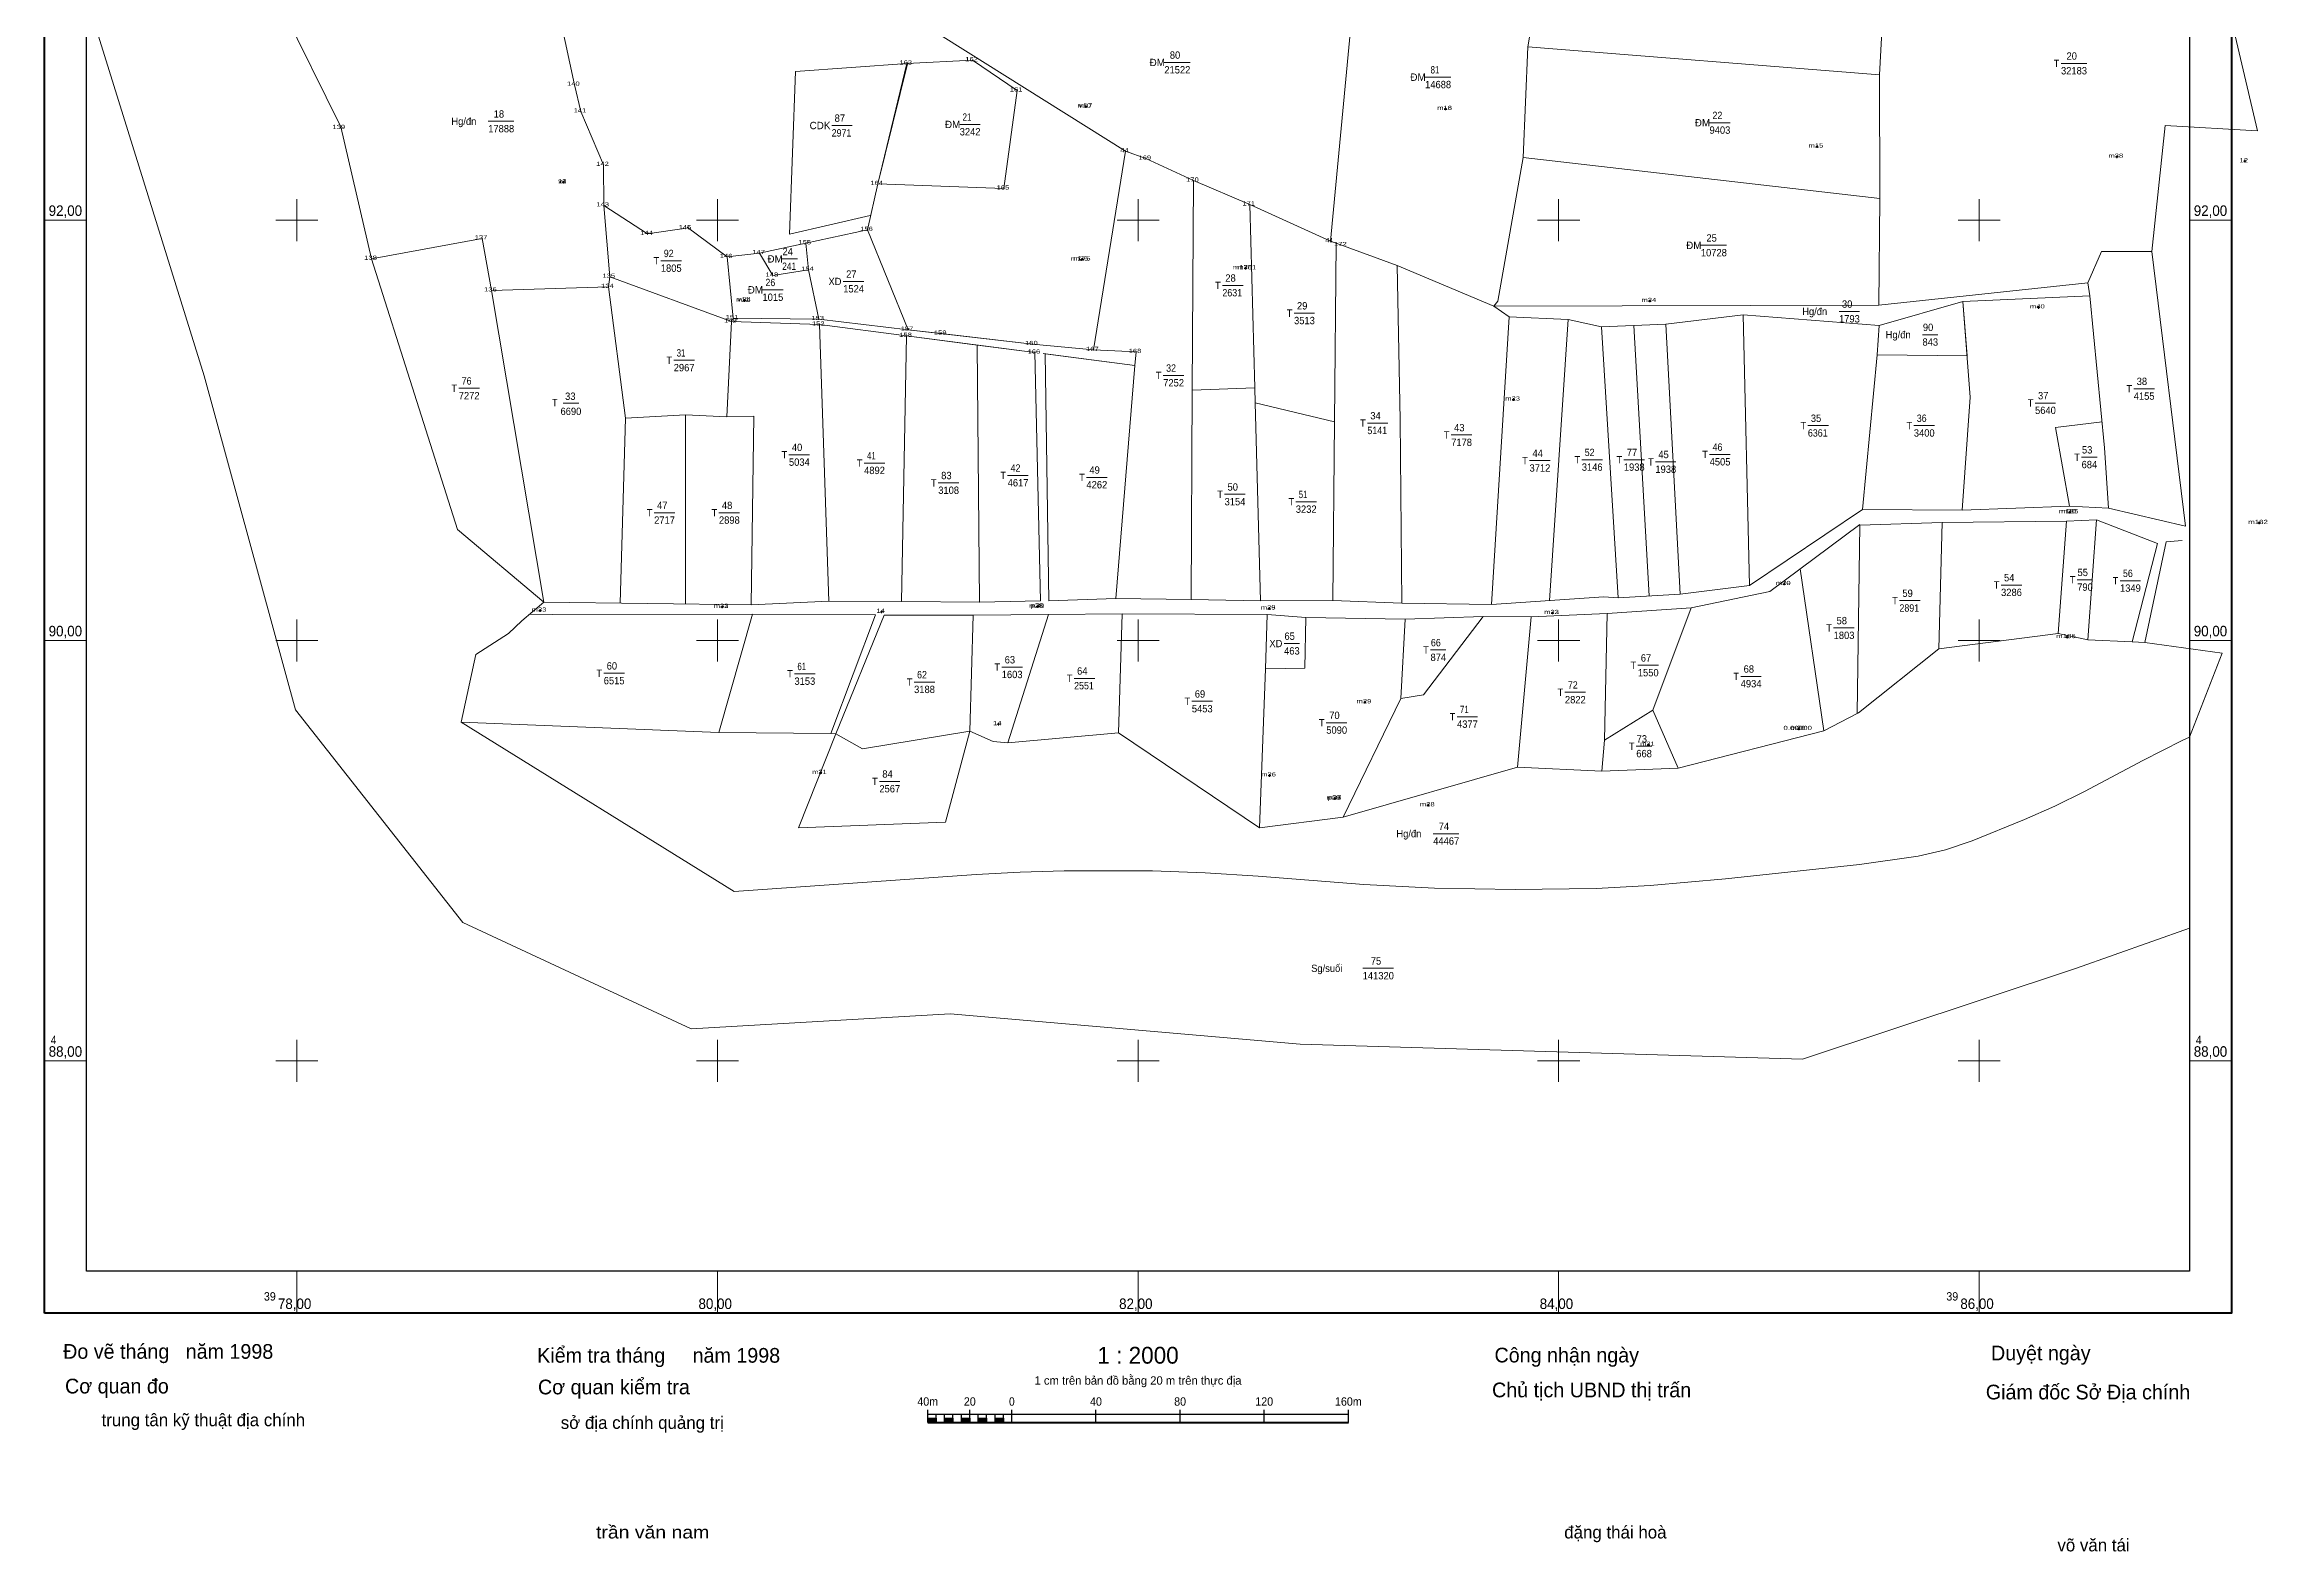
# Model space of a CAD drawing. Header units: metres. Extents: x 397680 to 399663, y 48567 to 49853.
# Drawn here: x 397680 to 398737, y 48567 to 49284 of the extents above; entities that cross this region are included whole.
import ezdxf
from ezdxf.enums import TextEntityAlignment as Align

# ---------------------------------------------------------------- set-up
doc = ezdxf.new("R2010")
doc.units = ezdxf.units.M
doc.header["$LTSCALE"] = 1.4
for name, color, linetype, lineweight in [('22', 7, 'Continuous', 13), ('50', 7, 'Continuous', 13), ('62', 7, 'Continuous', 13), ('63', 7, 'Continuous', 13)]:
    doc.layers.add(name, color=color, linetype=linetype, lineweight=lineweight)
doc.layers.add('52', color=7, linetype='Continuous')

msp = doc.modelspace()

# ---------------------------------------------------------------- hatches: boundary and pattern name
at = {"layer": '50'}
for points in [[(398175.279, 49253.983, 1), (398175.129, 49253.983, 1)], [(398346.326, 49252.896, 1), (398346.176, 49252.896, 1)], [(398346.326, 49252.896, 1), (398346.176, 49252.896, 1)], [(398522.928, 49235.013, 1), (398522.778, 49235.013, 1)], [(398665.505, 49230.15, 1), (398665.355, 49230.15, 1)], [(398665.505, 49230.15, 1), (398665.355, 49230.15, 1)], [(397926.798, 49218.041, 1), (397926.648, 49218.041, 1)], [(398726.367, 49227.979, 1), (398726.217, 49227.979, 1)], [(398726.367, 49227.979, 1), (398726.217, 49227.979, 1)], [(398173.345, 49181.282, 1), (398173.195, 49181.282, 1)], [(398173.345, 49181.282, 1), (398173.195, 49181.282, 1)], [(398251.232, 49177.087, 1), (398251.082, 49177.087, 1)], [(398012.931, 49161.744, 1), (398012.781, 49161.744, 1)], [(398012.931, 49161.744, 1), (398012.781, 49161.744, 1)], [(398443.481, 49161.522, 1), (398443.331, 49161.522, 1)], [(398628.195, 49158.48, 1), (398628.045, 49158.48, 1)], [(398378.667, 49114.628, 1), (398378.517, 49114.628, 1)], [(398378.667, 49114.628, 1), (398378.517, 49114.628, 1)], [(398643.082, 49061.02, 1), (398642.932, 49061.02, 1)], [(398643.082, 49061.02, 1), (398642.932, 49061.02, 1)], [(398643.082, 49061.02, 1), (398642.932, 49061.02, 1)], [(398733.199, 49055.932, 1), (398733.049, 49055.932, 1)], [(398507.37, 49026.881, 1), (398507.22, 49026.881, 1)], [(398507.37, 49026.881, 1), (398507.22, 49026.881, 1)], [(398507.37, 49026.881, 1), (398507.22, 49026.881, 1)], [(397915.719, 49014.238, 1), (397915.569, 49014.238, 1)], [(398002.301, 49016.023, 1), (398002.151, 49016.023, 1)], [(398002.301, 49016.023, 1), (398002.151, 49016.023, 1)], [(398002.301, 49016.023, 1), (398002.151, 49016.023, 1)], [(398078.164, 49013.669, 1), (398078.014, 49013.669, 1)], [(398152.377, 49016.17, 1), (398152.227, 49016.17, 1)], [(398152.377, 49016.17, 1), (398152.227, 49016.17, 1)], [(398152.377, 49016.17, 1), (398152.227, 49016.17, 1)], [(398262.43, 49015.243, 1), (398262.28, 49015.243, 1)], [(398262.43, 49015.243, 1), (398262.28, 49015.243, 1)], [(398262.43, 49015.243, 1), (398262.28, 49015.243, 1)], [(398397.183, 49013.102, 1), (398397.033, 49013.102, 1)], [(398397.183, 49013.102, 1), (398397.033, 49013.102, 1)], [(398397.183, 49013.102, 1), (398397.033, 49013.102, 1)], [(398641.836, 49001.634, 1), (398641.686, 49001.634, 1)], [(398307.988, 48970.643, 1), (398307.838, 48970.643, 1)], [(398133.651, 48960.22, 1), (398133.501, 48960.22, 1)], [(398514.278, 48957.926, 1), (398514.128, 48957.926, 1)], [(398514.278, 48957.926, 1), (398514.128, 48957.926, 1)], [(398442.769, 48950.437, 1), (398442.619, 48950.437, 1)], [(398049.054, 48937.01, 1), (398048.904, 48937.01, 1)], [(398262.612, 48935.843, 1), (398262.462, 48935.843, 1)], [(398262.612, 48935.843, 1), (398262.462, 48935.843, 1)], [(398293.715, 48924.814, 1), (398293.565, 48924.814, 1)], [(398293.715, 48924.814, 1), (398293.565, 48924.814, 1)], [(398293.715, 48924.814, 1), (398293.565, 48924.814, 1)], [(398338.101, 48921.627, 1), (398337.951, 48921.627, 1)]]:
    msp.add_hatch(color=256, dxfattribs=at).paths.add_polyline_path(points)
at = {"layer": '63'}
for points in [[(398100, 48628), (398100, 48630), (398104, 48630), (398104, 48628)], [(398108, 48628), (398108, 48630), (398112, 48630), (398112, 48628)], [(398116, 48628), (398116, 48630), (398120, 48630), (398120, 48628)], [(398124, 48628), (398124, 48630), (398128, 48630), (398128, 48628)], [(398132, 48628), (398132, 48630), (398136, 48630), (398136, 48628)]]:
    msp.add_hatch(color=256, dxfattribs=at).paths.add_polyline_path(points)

# ---------------------------------------------------------------- linework, layer by layer
at = {"layer": '22'}
for p, q in [((397893.89, 49441.58), (397931.98, 49264.42)), ((398306.13, 49344.71), (398291.54, 49189.95)), ((398395.41, 49342.46), (398385.35, 49282.43)), ((398088.65, 49298.87), (398194.07, 49232.76)), ((398385.35, 49282.43), (398383.13, 49229.83)), ((398385.35, 49282.43), (398552.62, 49269.06)), ((398037.17, 49270.76), (398090.01, 49274.47)), ((398090.51, 49274.97), (398076.21, 49217.2)), ((398178.77, 49138.23), (398194.07, 49232.76)), ((398203.72, 49229.23), (398194.07, 49232.76)), ((398552.69, 49210.21), (398383.13, 49229.83)), ((398253.1, 49207.42), (398226.36, 49218.79)), ((398071.39, 49195.35), (398076.21, 49217.2)), ((398071.39, 49195.35), (398076.21, 49217.2)), ((397945.93, 49207.01), (397948.85, 49173.06)), ((397985.56, 49196.61), (398004.62, 49182.47)), ((397967.28, 49193.9), (397966.78, 49193.4)), ((398296.74, 49188.13), (398291.54, 49189.95)), ((398323.15, 49178.36), (398294.14, 49189.04)), ((398020.07, 49184.32), (398004.62, 49182.47)), ((398048.17, 49152.93), (398043.31, 49176.41)), ((398682.05, 49185.12), (398698.11, 49054.44)), ((397917.44, 49018.25), (397892.55, 49166.55)), ((397948.18, 49168.21), (397956.21, 49105.82)), ((398006.65, 49151.71), (397948.85, 49173.06)), ((398652.52, 49163.94), (398651.58, 49170.14)), ((398490.81, 49026.11), (398487.72, 49154.97)), ((398007.44, 49153.34), (398006.65, 49151.71)), ((398006.65, 49151.71), (398048.46, 49150.29)), ((398048.17, 49152.93), (398090.63, 49147.86)), ((398048.17, 49152.93), (398090.63, 49147.86)), ((398053.03, 49018.68), (398048.46, 49150.29)), ((398048.46, 49150.29), (398089.94, 49144.93)), ((398368.1, 49017.2), (398376.47, 49153.97)), ((398395.62, 49019.01), (398404.48, 49152.65)), ((398435.68, 49149.91), (398443.11, 49021.24)), ((398457.85, 49022.08), (398450.98, 49150.52)), ((398551.52, 49135.94), (398552.38, 49149.85)), ((398154.83, 49136.47), (398198.52, 49130.77)), ((398544.42, 49062.28), (398551.52, 49135.94)), ((398189.51, 49019.97), (398198.52, 49130.77)), ((397926.66, 49112.85), (397934.02, 49112.85)), ((398225.77, 49119.12), (398255.47, 49120.27)), ((398293.41, 49104.04), (398255.66, 49113.14)), ((397953.76, 49017.8), (397956.21, 49105.82)), ((397984.87, 49107.43), (397984.82, 49017.42)), ((398661.51, 49062.96), (398659.6, 49091.73)), ((398542.01, 48965.27), (398543.29, 49054.9)), ((398582.3, 49056.19), (398543.29, 49054.9)), ((398514.79, 49034.03), (398526.17, 48957.06)), ((397917.44, 49018.25), (397906.99, 49009.43)), ((398016, 49017.04), (397917.44, 49018.25)), ((398325.46, 49017.85), (398368.1, 49017.2)), ((398421.49, 49020.71), (398368.1, 49017.2)), ((398421.49, 49020.71), (398428.37, 49020.39)), ((398457.85, 49022.08), (398490.81, 49026.11)), ((397921.58, 49012.44), (397910.6, 49012.48)), ((397921.58, 49012.44), (398016.75, 49012.58)), ((398119.98, 48956.88), (398121.68, 49012.06)), ((398138.01, 48951.26), (398157.4, 49012.33)), ((398190.63, 48956.11), (398192.4, 49012.75)), ((398260.64, 48986.49), (398261.39, 49012.4)), ((398463.02, 49015.63), (398423.11, 49012.84)), ((398444.73, 48966.81), (398463.02, 49015.63)), ((398651.68, 49000.36), (398672.68, 48999.45)), ((398672.68, 48999.45), (398678.67, 48999.03)), ((398678.67, 48999.03), (398715.58, 48994)), ((398678.67, 48999.03), (398715.58, 48994)), ((398257.81, 48910.89), (398260.64, 48986.49)), ((398715.58, 48994), (398700, 48954.02)), ((397878.15, 48961.15), (398000.68, 48956.29)), ((398056.35, 48955.6), (398038.51, 48910.91)), ((398053.93, 48955.77), (398056.35, 48955.6)), ((398297.51, 48916.03), (398380.48, 48939.73))]:
    msp.add_line(p, q, dxfattribs=at)
for points in [[(398700, 48954.02), (398700, 48863.13), (398646.18, 48844.16), (398515.9, 48800.81), (398277.06, 48808.03), (398110.6, 48822.48), (397987.56, 48815.26), (397879, 48865.84), (397799.39, 48967), (397755.96, 49125.98), (397690.82, 49335.53), (397683.59, 49523.41), (397698.06, 49732.97), (397821.63, 49752.51)], [(397835.56, 49181.6), (397820.94, 49244.34), (397793.18, 49300.46), (397756.85, 49471.53)], [(398732.38, 49242.45), (398700, 49380.23), (398570.07, 49389.61)], [(398194.07, 49232.76), (398088.65, 49298.87), (398090.15, 49353.09)], [(398552.23, 49159.5), (398552.69, 49210.21), (398552.62, 49269.06), (398555.77, 49327.81)], [(398037.17, 49270.76), (398034.21, 49193.38), (398072.64, 49202.24)], [(398142.53, 49261.65), (398121.35, 49276.05), (398090.01, 49274.47)], [(397931.98, 49264.42), (397935.12, 49251.71), (397945.87, 49226.26), (397945.93, 49207.01), (397966.78, 49193.4), (397985.06, 49196.11)], [(398732.38, 49242.45), (398688.46, 49245.05), (398682.05, 49185.12)], [(398226.36, 49218.79), (398203.72, 49229.23), (398194.07, 49232.76)], [(398383.13, 49229.83), (398371.09, 49161.41), (398369.17, 49159.05)], [(398225.19, 49019.45), (398225.77, 49119.12), (398226.36, 49218.79)], [(398258.23, 49018.86), (398255.66, 49113.14), (398255.47, 49120.27), (398253.1, 49207.42)], [(398294.14, 49189.04), (398291.54, 49189.95), (398253.1, 49207.42)], [(397835.56, 49181.6), (397888.11, 49191.32), (397892.55, 49166.55), (397948.18, 49168.21)], [(397835.56, 49181.6), (397888.11, 49191.32), (397892.55, 49166.55), (397948.18, 49168.21), (397948.85, 49173.06)], [(398020.07, 49184.32), (398042, 49188.99), (398043.31, 49176.41)], [(398020.07, 49184.32), (398042, 49188.99), (398043.31, 49176.41)], [(398042, 49188.99), (398071.39, 49195.35), (398090.63, 49147.86)], [(398042, 49188.99), (398071.39, 49195.35), (398090.63, 49147.86)], [(398292.68, 49019.04), (398293.41, 49104.04), (398294.14, 49189.04)], [(397917.44, 49018.25), (397876.39, 49052.77), (397835.56, 49181.6)], [(398004.62, 49182.47), (398007.44, 49153.34), (398048.17, 49152.93)], [(398043.31, 49176.41), (398026.4, 49173.59), (398020.07, 49184.32)], [(398323.15, 49178.36), (398369.17, 49159.05), (398376.47, 49153.97), (398404.48, 49152.65), (398420.38, 49149.3), (398450.98, 49150.52), (398487.72, 49154.97), (398552.38, 49149.85), (398592.13, 49161.29), (398652.52, 49163.94), (398659.6, 49091.73)], [(398325.46, 49017.85), (398324.68, 49104.96), (398323.15, 49178.36)], [(398651.58, 49170.14), (398658.19, 49185.03), (398682.05, 49185.12)], [(397948.18, 49168.21), (397948.85, 49173.06), (398006.65, 49151.71)], [(398369.17, 49159.05), (398552.23, 49159.5), (398651.58, 49170.14)], [(398592.13, 49161.29), (398594.27, 49135.38), (398551.52, 49135.94)], [(398592.13, 49161.29), (398595.75, 49115.76), (398591.82, 49062.03)], [(398004.48, 49106.48), (398006.65, 49151.71), (398048.46, 49150.29)], [(398048.46, 49150.29), (398089.94, 49144.93), (398087.45, 49018.57)], [(398089.94, 49144.93), (398150.99, 49136.97), (398153.67, 49018.84), (398124.78, 49018.18), (398087.45, 49018.57)], [(398150.99, 49136.97), (398121.07, 49140.87), (398089.94, 49144.93)], [(398091.13, 49148.36), (398090.63, 49147.86), (398106.44, 49145.99), (398149.8, 49141.06), (398178.77, 49138.23), (398199.05, 49137.28)], [(398090.63, 49147.86), (398149.8, 49141.06), (398178.77, 49138.23)], [(398420.38, 49149.3), (398428.37, 49020.39), (398457.85, 49022.08)], [(398153.67, 49018.84), (398124.68, 49018.18), (398123.57, 49140.55)], [(398189.51, 49019.97), (398157.62, 49018.89), (398155.86, 49136.33), (398198.52, 49130.77)], [(398178.77, 49138.23), (398199.05, 49137.28), (398198.52, 49130.77)], [(397956.21, 49105.82), (397984.87, 49107.43), (398004.48, 49106.48)], [(398004.48, 49106.48), (398017.25, 49106.72), (398016, 49017.04)], [(398642.99, 49063.92), (398636.31, 49101.33), (398658.39, 49104.04)], [(398698.11, 49054.44), (398661.51, 49062.96), (398642.99, 49063.92), (398591.82, 49062.03), (398544.42, 49062.28), (398490.81, 49026.11)], [(398543.26, 49055.25), (398500.47, 49023.36), (398463.02, 49015.63)], [(398655.72, 49057.46), (398641.41, 49056.81), (398582.3, 49056.19), (398580.72, 48996.01), (398637.58, 49003.29), (398641.41, 49056.81)], [(398637.58, 49003.29), (398651.68, 49000.36), (398655.72, 49057.46)], [(398672.68, 48999.45), (398684.79, 49046.19), (398655.72, 49057.46)], [(398678.67, 48999.03), (398688.82, 49046.95), (398696.52, 49047.6)], [(398087.45, 49018.57), (398053.03, 49018.68), (398016, 49017.04)], [(398325.46, 49017.85), (398292.68, 49019.04), (398258.23, 49018.86), (398225.19, 49019.45), (398189.51, 49019.97)], [(397906.99, 49009.43), (397900.72, 49003.31), (397885.08, 48993.39), (397878.15, 48961.15)], [(398053.93, 48955.77), (398000.68, 48956.29), (398016.75, 49012.58)], [(398053.93, 48955.77), (398075.11, 49012.17), (398016.75, 49012.58)], [(398056.35, 48955.6), (398079.22, 49012.02), (398121.68, 49012.06)], [(398364.15, 49011.42), (398326.97, 49010.21), (398279.73, 49010.93), (398261.39, 49012.4), (398192.4, 49012.75), (398157.4, 49012.33), (398121.68, 49012.06)], [(398260.64, 48986.49), (398279.3, 48986.81), (398279.73, 49010.93)], [(398297.51, 48916.03), (398325.01, 48972.5), (398326.97, 49010.21)], [(398325.01, 48972.5), (398335.68, 48974.23), (398364.15, 49011.42)], [(398364.15, 49011.42), (398386.88, 49011.23), (398423.11, 49012.84)], [(398420.6, 48937.91), (398380.48, 48939.73), (398386.88, 49011.23)], [(398420.6, 48937.91), (398421.81, 48952.66), (398423.11, 49012.84)], [(398542.01, 48965.27), (398542.51, 48965.53), (398580.72, 48996.01)], [(398420.6, 48937.91), (398456.86, 48939.29), (398526.17, 48957.06), (398542.01, 48965.27)], [(398421.81, 48952.66), (398444.73, 48966.81), (398456.86, 48939.29)], [(398700, 48954.02), (398696.52, 48952.43), (398677.86, 48942.97), (398650.02, 48928.18), (398635.93, 48921.18), (398621.55, 48914.86), (398596.63, 48904.76), (398583.94, 48900.47), (398570.92, 48897.41), (398543.02, 48893.47), (398479.27, 48886.66), (398443.45, 48883.45), (398417.83, 48882.06), (398379.35, 48881.55), (398340.89, 48882.2), (398307.37, 48883.89), (398257.11, 48887.89), (398231.98, 48889.57), (398206.83, 48890.44), (398164.91, 48890.43), (398143.95, 48889.84), (398123.02, 48888.69), (398007.91, 48880.57), (397878.15, 48961.15)], [(398038.51, 48910.91), (398108.46, 48913.62), (398119.98, 48956.88)], [(398119.98, 48956.88), (398068.94, 48948.44), (398056.35, 48955.6)], [(398119.98, 48956.88), (398131.06, 48952), (398138.01, 48951.26)], [(398297.51, 48916.03), (398257.81, 48910.89), (398190.63, 48956.11), (398138.01, 48951.26)]]:
    msp.add_lwpolyline(points, dxfattribs=at)
for points in [[(398076.21, 49217.2), (398090.01, 49274.47), (398121.35, 49276.05), (398142.53, 49261.65), (398136.25, 49215)], [(398007.44, 49153.34), (398048.17, 49152.93), (398043.31, 49176.41), (398026.4, 49173.59), (398020.07, 49184.32), (398004.62, 49182.47)]]:
    msp.add_lwpolyline(points, close=True, dxfattribs=at)
at = {"layer": '50'}
for p, q in [((398174.89, 49253.98), (398174.58, 49253.98)), ((398175.2, 49254.61), (398175.2, 49254.3)), ((398175.2, 49253.67), (398175.2, 49253.36)), ((398175.83, 49253.98), (398175.52, 49253.98)), ((398345.94, 49252.9), (398345.63, 49252.9)), ((398345.94, 49252.9), (398345.63, 49252.9)), ((398346.25, 49253.52), (398346.25, 49253.21)), ((398346.25, 49253.52), (398346.25, 49253.21)), ((398346.25, 49252.58), (398346.25, 49252.27)), ((398346.25, 49252.58), (398346.25, 49252.27)), ((398346.88, 49252.9), (398346.56, 49252.9)), ((398346.88, 49252.9), (398346.56, 49252.9)), ((398522.54, 49235.01), (398522.23, 49235.01)), ((398522.85, 49235.64), (398522.85, 49235.33)), ((398522.85, 49234.7), (398522.85, 49234.39)), ((398523.48, 49235.01), (398523.17, 49235.01)), ((398665.12, 49230.15), (398664.8, 49230.15)), ((398665.12, 49230.15), (398664.8, 49230.15)), ((398665.43, 49230.77), (398665.43, 49230.46)), ((398665.43, 49230.77), (398665.43, 49230.46)), ((398665.43, 49229.84), (398665.43, 49229.52)), ((398665.43, 49229.84), (398665.43, 49229.52)), ((398666.06, 49230.15), (398665.74, 49230.15)), ((398666.06, 49230.15), (398665.74, 49230.15)), ((398726.29, 49228.6), (398726.29, 49228.29)), ((398726.29, 49228.6), (398726.29, 49228.29)), ((397926.41, 49218.04), (397926.1, 49218.04)), ((397926.72, 49218.67), (397926.72, 49218.35)), ((397926.72, 49217.73), (397926.72, 49217.42)), ((397927.35, 49218.04), (397927.04, 49218.04)), ((398725.98, 49227.98), (398725.67, 49227.98)), ((398725.98, 49227.98), (398725.67, 49227.98)), ((398726.29, 49227.67), (398726.29, 49227.35)), ((398726.29, 49227.67), (398726.29, 49227.35)), ((398726.92, 49227.98), (398726.6, 49227.98)), ((398726.92, 49227.98), (398726.6, 49227.98)), ((398172.96, 49181.28), (398172.64, 49181.28)), ((398172.96, 49181.28), (398172.64, 49181.28)), ((398173.27, 49181.91), (398173.27, 49181.59)), ((398173.27, 49181.91), (398173.27, 49181.59)), ((398173.27, 49180.97), (398173.27, 49180.66)), ((398173.27, 49180.97), (398173.27, 49180.66)), ((398173.9, 49181.28), (398173.58, 49181.28)), ((398173.9, 49181.28), (398173.58, 49181.28)), ((398250.84, 49177.09), (398250.53, 49177.09)), ((398251.16, 49177.71), (398251.16, 49177.4)), ((398251.16, 49176.77), (398251.16, 49176.46)), ((398251.78, 49177.09), (398251.47, 49177.09)), ((398012.54, 49161.74), (398012.23, 49161.74)), ((398012.54, 49161.74), (398012.23, 49161.74)), ((398012.86, 49162.37), (398012.86, 49162.06)), ((398012.86, 49162.37), (398012.86, 49162.06)), ((398012.86, 49161.43), (398012.86, 49161.12)), ((398012.86, 49161.43), (398012.86, 49161.12)), ((398013.48, 49161.74), (398013.17, 49161.74)), ((398013.48, 49161.74), (398013.17, 49161.74)), ((398443.09, 49161.52), (398442.78, 49161.52)), ((398443.41, 49162.15), (398443.41, 49161.83)), ((398443.41, 49161.21), (398443.41, 49160.9)), ((398444.03, 49161.52), (398443.72, 49161.52)), ((398627.81, 49158.48), (398627.5, 49158.48)), ((398628.12, 49159.1), (398628.12, 49158.79)), ((398628.12, 49158.17), (398628.12, 49157.86)), ((398628.74, 49158.48), (398628.43, 49158.48)), ((398378.28, 49114.63), (398377.97, 49114.63)), ((398378.28, 49114.63), (398377.97, 49114.63)), ((398378.59, 49115.25), (398378.59, 49114.94)), ((398378.59, 49115.25), (398378.59, 49114.94)), ((398378.59, 49114.32), (398378.59, 49114)), ((398378.59, 49114.32), (398378.59, 49114)), ((398379.22, 49114.63), (398378.9, 49114.63)), ((398379.22, 49114.63), (398378.9, 49114.63)), ((398642.69, 49061.02), (398642.38, 49061.02)), ((398642.69, 49061.02), (398642.38, 49061.02)), ((398642.69, 49061.02), (398642.38, 49061.02)), ((398643.01, 49061.65), (398643.01, 49061.33)), ((398643.01, 49061.65), (398643.01, 49061.33)), ((398643.01, 49061.65), (398643.01, 49061.33)), ((398643.01, 49060.71), (398643.01, 49060.4)), ((398643.01, 49060.71), (398643.01, 49060.4)), ((398643.01, 49060.71), (398643.01, 49060.4)), ((398643.63, 49061.02), (398643.32, 49061.02)), ((398643.63, 49061.02), (398643.32, 49061.02)), ((398643.63, 49061.02), (398643.32, 49061.02)), ((398732.81, 49055.93), (398732.5, 49055.93)), ((398733.12, 49056.56), (398733.12, 49056.24)), ((398733.12, 49055.62), (398733.12, 49055.31)), ((398733.75, 49055.93), (398733.44, 49055.93)), ((398507.3, 49027.51), (398507.3, 49027.19)), ((398507.3, 49027.51), (398507.3, 49027.19)), ((398507.3, 49027.51), (398507.3, 49027.19)), ((398152.3, 49016.79), (398152.3, 49016.48)), ((398152.3, 49016.79), (398152.3, 49016.48)), ((398152.3, 49016.79), (398152.3, 49016.48)), ((398506.98, 49026.88), (398506.67, 49026.88)), ((398506.98, 49026.88), (398506.67, 49026.88)), ((398506.98, 49026.88), (398506.67, 49026.88)), ((398507.3, 49026.57), (398507.3, 49026.26)), ((398507.3, 49026.57), (398507.3, 49026.26)), ((398507.3, 49026.57), (398507.3, 49026.26)), ((398507.92, 49026.88), (398507.61, 49026.88)), ((398507.92, 49026.88), (398507.61, 49026.88)), ((398507.92, 49026.88), (398507.61, 49026.88)), ((397915.33, 49014.24), (397915.02, 49014.24)), ((397915.64, 49014.86), (397915.64, 49014.55)), ((397915.64, 49013.93), (397915.64, 49013.61)), ((397916.27, 49014.24), (397915.96, 49014.24)), ((398001.91, 49016.02), (398001.6, 49016.02)), ((398001.91, 49016.02), (398001.6, 49016.02)), ((398001.91, 49016.02), (398001.6, 49016.02)), ((398002.23, 49016.65), (398002.23, 49016.34)), ((398002.23, 49016.65), (398002.23, 49016.34)), ((398002.23, 49016.65), (398002.23, 49016.34)), ((398002.23, 49015.71), (398002.23, 49015.4)), ((398002.23, 49015.71), (398002.23, 49015.4)), ((398002.23, 49015.71), (398002.23, 49015.4)), ((398002.85, 49016.02), (398002.54, 49016.02)), ((398002.85, 49016.02), (398002.54, 49016.02)), ((398002.85, 49016.02), (398002.54, 49016.02)), ((398077.78, 49013.67), (398077.46, 49013.67)), ((398078.09, 49014.29), (398078.09, 49013.98)), ((398078.09, 49013.36), (398078.09, 49013.04)), ((398078.71, 49013.67), (398078.4, 49013.67)), ((398151.99, 49016.17), (398151.68, 49016.17)), ((398151.99, 49016.17), (398151.68, 49016.17)), ((398151.99, 49016.17), (398151.68, 49016.17)), ((398152.3, 49015.86), (398152.3, 49015.54)), ((398152.3, 49015.86), (398152.3, 49015.54)), ((398152.3, 49015.86), (398152.3, 49015.54)), ((398152.93, 49016.17), (398152.61, 49016.17)), ((398152.93, 49016.17), (398152.61, 49016.17)), ((398152.93, 49016.17), (398152.61, 49016.17)), ((398262.04, 49015.24), (398261.73, 49015.24)), ((398262.04, 49015.24), (398261.73, 49015.24)), ((398262.04, 49015.24), (398261.73, 49015.24)), ((398262.36, 49015.87), (398262.36, 49015.56)), ((398262.36, 49015.87), (398262.36, 49015.56)), ((398262.36, 49015.87), (398262.36, 49015.56)), ((398262.36, 49014.93), (398262.36, 49014.62)), ((398262.36, 49014.93), (398262.36, 49014.62)), ((398262.36, 49014.93), (398262.36, 49014.62)), ((398262.98, 49015.24), (398262.67, 49015.24)), ((398262.98, 49015.24), (398262.67, 49015.24)), ((398262.98, 49015.24), (398262.67, 49015.24)), ((398396.8, 49013.1), (398396.48, 49013.1)), ((398396.8, 49013.1), (398396.48, 49013.1)), ((398396.8, 49013.1), (398396.48, 49013.1)), ((398397.11, 49013.73), (398397.11, 49013.41)), ((398397.11, 49013.73), (398397.11, 49013.41)), ((398397.11, 49013.73), (398397.11, 49013.41)), ((398397.11, 49012.79), (398397.11, 49012.48)), ((398397.11, 49012.79), (398397.11, 49012.48)), ((398397.11, 49012.79), (398397.11, 49012.48)), ((398397.73, 49013.1), (398397.42, 49013.1)), ((398397.73, 49013.1), (398397.42, 49013.1)), ((398397.73, 49013.1), (398397.42, 49013.1)), ((398641.45, 49001.63), (398641.14, 49001.63)), ((398641.76, 49002.26), (398641.76, 49001.95)), ((398641.76, 49001.32), (398641.76, 49001.01)), ((398642.39, 49001.63), (398642.07, 49001.63)), ((398307.6, 48970.64), (398307.29, 48970.64)), ((398307.91, 48971.27), (398307.91, 48970.96)), ((398307.91, 48970.33), (398307.91, 48970.02)), ((398308.54, 48970.64), (398308.23, 48970.64)), ((398133.26, 48960.22), (398132.95, 48960.22)), ((398133.58, 48960.84), (398133.58, 48960.53)), ((398133.58, 48959.91), (398133.58, 48959.59)), ((398134.2, 48960.22), (398133.89, 48960.22)), ((398513.89, 48957.93), (398513.58, 48957.93)), ((398513.89, 48957.93), (398513.58, 48957.93)), ((398514.2, 48958.55), (398514.2, 48958.24)), ((398514.2, 48958.55), (398514.2, 48958.24)), ((398514.2, 48957.61), (398514.2, 48957.3)), ((398514.2, 48957.61), (398514.2, 48957.3)), ((398514.83, 48957.93), (398514.52, 48957.93)), ((398514.83, 48957.93), (398514.52, 48957.93)), ((398442.38, 48950.44), (398442.07, 48950.44)), ((398442.69, 48951.06), (398442.69, 48950.75)), ((398442.69, 48950.12), (398442.69, 48949.81)), ((398443.32, 48950.44), (398443.01, 48950.44)), ((398048.67, 48937.01), (398048.35, 48937.01)), ((398048.98, 48937.63), (398048.98, 48937.32)), ((398048.98, 48936.7), (398048.98, 48936.38)), ((398049.6, 48937.01), (398049.29, 48937.01)), ((398262.22, 48935.84), (398261.91, 48935.84)), ((398262.22, 48935.84), (398261.91, 48935.84)), ((398262.54, 48936.47), (398262.54, 48936.16)), ((398262.54, 48936.47), (398262.54, 48936.16)), ((398262.54, 48935.53), (398262.54, 48935.22)), ((398262.54, 48935.53), (398262.54, 48935.22)), ((398263.16, 48935.84), (398262.85, 48935.84)), ((398263.16, 48935.84), (398262.85, 48935.84)), ((398293.33, 48924.81), (398293.02, 48924.81)), ((398293.33, 48924.81), (398293.02, 48924.81)), ((398293.33, 48924.81), (398293.02, 48924.81)), ((398293.64, 48925.44), (398293.64, 48925.13)), ((398293.64, 48925.44), (398293.64, 48925.13)), ((398293.64, 48925.44), (398293.64, 48925.13)), ((398293.64, 48924.5), (398293.64, 48924.19)), ((398293.64, 48924.5), (398293.64, 48924.19)), ((398293.64, 48924.5), (398293.64, 48924.19)), ((398294.26, 48924.81), (398293.95, 48924.81)), ((398294.26, 48924.81), (398293.95, 48924.81)), ((398294.26, 48924.81), (398293.95, 48924.81)), ((398338.03, 48922.25), (398338.03, 48921.94)), ((398337.71, 48921.63), (398337.4, 48921.63)), ((398338.03, 48921.31), (398338.03, 48921)), ((398338.65, 48921.63), (398338.34, 48921.63))]:
    msp.add_line(p, q, dxfattribs=at)
for centre, radius in [((398175.204, 49253.983), 0.312), ((398175.204, 49253.983), 0.075), ((398346.251, 49252.896), 0.312), ((398346.251, 49252.896), 0.312), ((398346.251, 49252.896), 0.075), ((398346.251, 49252.896), 0.075), ((398522.853, 49235.013), 0.312), ((398522.853, 49235.013), 0.075), ((398665.43, 49230.15), 0.312), ((398665.43, 49230.15), 0.312), ((398665.43, 49230.15), 0.075), ((398665.43, 49230.15), 0.075), ((398726.292, 49227.979), 0.312), ((398726.292, 49227.979), 0.312), ((397926.723, 49218.041), 0.312), ((397926.723, 49218.041), 0.075), ((398726.292, 49227.979), 0.075), ((398726.292, 49227.979), 0.075), ((398173.27, 49181.282), 0.312), ((398173.27, 49181.282), 0.312), ((398173.27, 49181.282), 0.075), ((398173.27, 49181.282), 0.075), ((398251.157, 49177.087), 0.312), ((398251.157, 49177.087), 0.075), ((398012.856, 49161.744), 0.312), ((398012.856, 49161.744), 0.312), ((398012.856, 49161.744), 0.075), ((398012.856, 49161.744), 0.075), ((398443.406, 49161.522), 0.312), ((398443.406, 49161.522), 0.075), ((398628.12, 49158.48), 0.312), ((398628.12, 49158.48), 0.075), ((398378.592, 49114.628), 0.312), ((398378.592, 49114.628), 0.312), ((398378.592, 49114.628), 0.075), ((398378.592, 49114.628), 0.075), ((398643.007, 49061.02), 0.312), ((398643.007, 49061.02), 0.312), ((398643.007, 49061.02), 0.312), ((398643.007, 49061.02), 0.075), ((398643.007, 49061.02), 0.075), ((398643.007, 49061.02), 0.075), ((398733.124, 49055.932), 0.312), ((398733.124, 49055.932), 0.075), ((398507.295, 49026.881), 0.312), ((398507.295, 49026.881), 0.312), ((398507.295, 49026.881), 0.312), ((398507.295, 49026.881), 0.075), ((398507.295, 49026.881), 0.075), ((398507.295, 49026.881), 0.075), ((397915.644, 49014.238), 0.312), ((397915.644, 49014.238), 0.075), ((398002.226, 49016.023), 0.312), ((398002.226, 49016.023), 0.312), ((398002.226, 49016.023), 0.312), ((398002.226, 49016.023), 0.075), ((398002.226, 49016.023), 0.075), ((398002.226, 49016.023), 0.075), ((398078.089, 49013.669), 0.312), ((398078.089, 49013.669), 0.075), ((398152.302, 49016.17), 0.312), ((398152.302, 49016.17), 0.312), ((398152.302, 49016.17), 0.312), ((398152.302, 49016.17), 0.075), ((398152.302, 49016.17), 0.075), ((398152.302, 49016.17), 0.075), ((398262.355, 49015.243), 0.312), ((398262.355, 49015.243), 0.312), ((398262.355, 49015.243), 0.312), ((398262.355, 49015.243), 0.075), ((398262.355, 49015.243), 0.075), ((398262.355, 49015.243), 0.075), ((398397.108, 49013.102), 0.312), ((398397.108, 49013.102), 0.312), ((398397.108, 49013.102), 0.312), ((398397.108, 49013.102), 0.075), ((398397.108, 49013.102), 0.075), ((398397.108, 49013.102), 0.075), ((398641.761, 49001.634), 0.312), ((398641.761, 49001.634), 0.075), ((398307.913, 48970.643), 0.312), ((398307.913, 48970.643), 0.075), ((398133.576, 48960.22), 0.312), ((398133.576, 48960.22), 0.075), ((398514.203, 48957.926), 0.312), ((398514.203, 48957.926), 0.312), ((398514.203, 48957.926), 0.075), ((398514.203, 48957.926), 0.075), ((398442.694, 48950.437), 0.312), ((398442.694, 48950.437), 0.075), ((398048.979, 48937.01), 0.312), ((398048.979, 48937.01), 0.075), ((398262.537, 48935.843), 0.312), ((398262.537, 48935.843), 0.312), ((398262.537, 48935.843), 0.075), ((398262.537, 48935.843), 0.075), ((398293.64, 48924.814), 0.312), ((398293.64, 48924.814), 0.312), ((398293.64, 48924.814), 0.312), ((398293.64, 48924.814), 0.075), ((398293.64, 48924.814), 0.075), ((398293.64, 48924.814), 0.075), ((398338.026, 48921.627), 0.312), ((398338.026, 48921.627), 0.075)]:
    msp.add_circle(centre, radius, dxfattribs=at)
at = {"layer": '62'}
for p, q in [((398212.5, 49275), (398224.75, 49275)), ((398638.88, 49274.56), (398651.12, 49274.56)), ((398336.5, 49268), (398348.75, 49268)), ((397891, 49247), (397903.25, 49247)), ((398054.33, 49245), (398064.13, 49245)), ((398115.2, 49245.52), (398125, 49245.52)), ((398471.74, 49246.32), (398481.54, 49246.32)), ((398467.63, 49188), (398479.88, 49188)), ((397973.09, 49180.65), (397982.89, 49180.65)), ((398030.79, 49181.55), (398038.14, 49181.55)), ((398021.42, 49166.83), (398031.22, 49166.83)), ((398059.8, 49170.81), (398069.6, 49170.81)), ((398240.11, 49168.96), (398249.91, 49168.96)), ((398274.18, 49155.73), (398283.98, 49155.73)), ((398533.32, 49156.54), (398543.12, 49156.54)), ((398573.01, 49145.49), (398580.36, 49145.49)), ((397979.22, 49133.33), (397989.02, 49133.33)), ((398211.98, 49126.1), (398221.78, 49126.1)), ((397877, 49120), (397886.8, 49120)), ((398626.53, 49112.98), (398636.33, 49112.98)), ((398673.46, 49119.78), (398683.26, 49119.78)), ((398309.05, 49103.44), (398318.85, 49103.44)), ((398518.52, 49102.25), (398528.32, 49102.25)), ((398568.89, 49102.25), (398578.69, 49102.25)), ((398348.89, 49097.78), (398358.69, 49097.78)), ((398034, 49088.38), (398043.8, 49088.38)), ((398069.75, 49084.43), (398079.55, 49084.43)), ((398386.16, 49085.58), (398395.96, 49085.58)), ((398411, 49086), (398420.8, 49086)), ((398431, 49086), (398440.8, 49086)), ((398446, 49085), (398455.8, 49085)), ((398471.8, 49088.52), (398481.6, 49088.52)), ((398648.66, 49087.21), (398656.01, 49087.21)), ((398105, 49075), (398114.8, 49075)), ((398138, 49078.56), (398147.8, 49078.56)), ((398175.47, 49077.61), (398185.27, 49077.61)), ((397969.9, 49060.8), (397979.7, 49060.8)), ((398000.73, 49060.8), (398010.53, 49060.8)), ((398241.16, 49069.56), (398250.96, 49069.56)), ((398275.01, 49066), (398284.81, 49066)), ((398646.56, 49028.91), (398653.91, 49028.91)), ((398666.93, 49028.46), (398676.73, 49028.46)), ((398562.05, 49019), (398571.85, 49019)), ((398610.38, 49026.41), (398620.18, 49026.41)), ((398269.45, 48998.57), (398276.8, 48998.57)), ((398530.76, 49005.98), (398540.56, 49005.98)), ((398135.19, 48987.35), (398144.99, 48987.35)), ((398339.08, 48995.5), (398346.43, 48995.5)), ((398437.66, 48988.22), (398447.46, 48988.22)), ((397945.94, 48984.44), (397955.74, 48984.44)), ((398036.62, 48984.18), (398046.42, 48984.18)), ((398093.52, 48980.25), (398103.32, 48980.25)), ((398169.61, 48982), (398179.41, 48982)), ((398402.99, 48975.38), (398412.79, 48975.38)), ((398486.56, 48982.95), (398496.36, 48982.95)), ((398225.58, 48971.08), (398235.38, 48971.08)), ((398289.52, 48960.91), (398299.32, 48960.91)), ((398351.68, 48963.72), (398361.48, 48963.72)), ((398436.91, 48949.73), (398444.26, 48949.73)), ((398077, 48933), (398086.8, 48933)), ((398340.35, 48908.12), (398352.6, 48908.12)), ((398306.82, 48844.07), (398321.52, 48844.07))]:
    msp.add_line(p, q, dxfattribs=at)
at = {"layer": '63'}
for p, q in [((397800, 49190), (397800, 49210)), ((398000, 49190), (398000, 49210)), ((398200, 49190), (398200, 49210)), ((398400, 49190), (398400, 49210)), ((398600, 49190), (398600, 49210)), ((397680, 49200), (397700, 49200)), ((397790, 49200), (397810, 49200)), ((397990, 49200), (398010, 49200)), ((398190, 49200), (398210, 49200)), ((398390, 49200), (398410, 49200)), ((398590, 49200), (398610, 49200)), ((398700, 49200), (398720, 49200)), ((397800, 48990), (397800, 49010)), ((398000, 48990), (398000, 49010)), ((398200, 48990), (398200, 49010)), ((398400, 48990), (398400, 49010)), ((398600, 48990), (398600, 49010)), ((397680, 49000), (397700, 49000)), ((397790, 49000), (397810, 49000)), ((397990, 49000), (398010, 49000)), ((398190, 49000), (398210, 49000)), ((398390, 49000), (398410, 49000)), ((398590, 49000), (398610, 49000)), ((398700, 49000), (398720, 49000)), ((397800, 48790), (397800, 48810)), ((398000, 48790), (398000, 48810)), ((398200, 48790), (398200, 48810)), ((398400, 48790), (398400, 48810)), ((398600, 48790), (398600, 48810)), ((397680, 48800), (397700, 48800)), ((397790, 48800), (397810, 48800)), ((397990, 48800), (398010, 48800)), ((398190, 48800), (398210, 48800)), ((398390, 48800), (398410, 48800)), ((398590, 48800), (398610, 48800)), ((398700, 48800), (398720, 48800)), ((397800, 48680), (397800, 48700)), ((398000, 48680), (398000, 48700)), ((398200, 48680), (398200, 48700)), ((398400, 48680), (398400, 48700)), ((398600, 48680), (398600, 48700))]:
    msp.add_line(p, q, dxfattribs=at)
at = {"layer": '63', "lineweight": 25}
for p, q in [((398100, 48628), (398100, 48634)), ((398100, 48632), (398300, 48632)), ((398100, 48628), (398100, 48632)), ((398104, 48628), (398104, 48632)), ((398108, 48628), (398108, 48632)), ((398112, 48628), (398112, 48632)), ((398116, 48628), (398116, 48632)), ((398120, 48628), (398120, 48634)), ((398120, 48628), (398120, 48632)), ((398124, 48628), (398124, 48632)), ((398128, 48628), (398128, 48632)), ((398132, 48628), (398132, 48632)), ((398136, 48628), (398136, 48632)), ((398140, 48628), (398140, 48634)), ((398180, 48628), (398180, 48634)), ((398220, 48628), (398220, 48634)), ((398260, 48628), (398260, 48634)), ((398300, 48628), (398300, 48634))]:
    msp.add_line(p, q, dxfattribs=at)
at = {"layer": '63', "lineweight": 40}
msp.add_line((398100, 48628), (398300, 48628), dxfattribs=at)
msp.add_lwpolyline([(397680, 48680), (397680, 49720), (398720, 49720), (398720, 48680)], close=True, dxfattribs=at)
at = {"layer": '63', "lineweight": 25}
for points in [[(397700, 48700), (397700, 49700), (398700, 49700), (398700, 48700)], [(398100, 48628), (398100, 48630), (398104, 48630), (398104, 48628)], [(398108, 48628), (398108, 48630), (398112, 48630), (398112, 48628)], [(398116, 48628), (398116, 48630), (398120, 48630), (398120, 48628)], [(398124, 48628), (398124, 48630), (398128, 48630), (398128, 48628)], [(398132, 48628), (398132, 48630), (398136, 48630), (398136, 48628)]]:
    msp.add_lwpolyline(points, close=True, dxfattribs=at)

# ---------------------------------------------------------------- texts
at = {"layer": '22'}
for s, height, width, p in [('T', 3.5, 0.95, (397922.675, 49111.41)), ('33', 3.5, 0.95, (397930.03, 49114.47)), ('6690', 3.5, 0.95, (397930.335, 49107.27)), ('trần văn nam', 6, 1.15, (397969.195, 48572.84))]:
    msp.add_text(s, height=height, dxfattribs=dict(at, width=width)).set_placement(p, align=Align.CENTER)
for s, height, p in [('Đo vẽ tháng   năm 1998', 7, (397738.84, 48658.32)), ('Kiểm tra tháng     năm 1998', 7, (397972.055, 48656.45)), ('Công nhận ngày', 7, (398403.855, 48656.59)), ('Duyệt ngày', 7, (398629.265, 48657.58)), ('Cơ quan đo', 7, (397714.45, 48641.83)), ('Cơ quan kiểm tra', 7, (397950.78, 48641.4)), ('Chủ tịch UBND thị trấn', 7, (398415.675, 48639.99)), ('Giám đốc Sở Địa chính', 7, (398651.71, 48638.99)), ('đặng thái hoà', 6, (398426.98, 48572.84)), ('võ văn tái', 6, (398654.335, 48566.7))]:
    msp.add_text(s, height=height, dxfattribs=at).set_placement(p, align=Align.CENTER)
at = {"layer": '50'}
for s, width, p in [('m17  ', 1.35, (398175.705, 49253.48)), ('v10  ', 1.35, (398175.705, 49253.48)), ('m16  ', 1.35, (398346.755, 49252.4)), ('m13  ', 1.35, (398346.755, 49252.4)), ('m15  ', 1.35, (398523.355, 49234.51)), ('m38  ', 1.35, (398665.935, 49229.65)), ('m38  ', 1.35, (398665.935, 49229.65)), ('12  ', 1.35, (398726.795, 49227.48)), ('12  ', 1.35, (398726.795, 49227.48)), ('v1  ', 1.35, (397927.225, 49217.54)), ('13  ', 1.35, (397927.225, 49217.54)), ('m175  ', 1.4, (398173.775, 49180.78)), ('m175  ', 1.4, (398173.775, 49180.78)), ('m35  ', 1.35, (398173.775, 49180.78)), ('m35  ', 1.35, (398173.775, 49180.78)), ('m1751  ', 1.35, (398251.665, 49176.59)), ('m36  ', 1.35, (398251.665, 49176.59)), ('m34  ', 1.35, (398013.365, 49161.24)), ('m34  ', 1.35, (398013.365, 49161.24)), ('v11  ', 1.35, (398013.365, 49161.24)), ('v11  ', 1.35, (398013.365, 49161.24)), ('m24  ', 1.35, (398443.915, 49161.02)), ('m40  ', 1.35, (398628.625, 49157.98)), ('m23  ', 1.35, (398379.095, 49114.13)), ('m23  ', 1.35, (398379.095, 49114.13)), ('m185  ', 1.4, (398643.515, 49060.52)), ('m185  ', 1.4, (398643.515, 49060.52)), ('m20  ', 1.35, (398643.515, 49060.52)), ('m182  ', 1.4, (398733.625, 49055.43)), ('m19  ', 1.35, (398507.805, 49026.38)), ('m20  ', 1.35, (398507.805, 49026.38)), ('m19  ', 1.35, (398507.805, 49026.38)), ('m32  ', 1.35, (398002.735, 49015.52)), ('m32  ', 1.35, (398002.735, 49015.52)), ('m33  ', 1.35, (398002.735, 49015.52)), ('m30  ', 1.35, (398152.805, 49015.67)), ('m31  ', 1.35, (398152.805, 49015.67)), ('p28  ', 1.35, (398152.805, 49015.67)), ('m33  ', 1.35, (397916.145, 49013.74)), ('14  ', 1.35, (398078.595, 49013.17)), ('m25  ', 1.35, (398262.865, 49014.74)), ('m25  ', 1.35, (398262.865, 49014.74)), ('m29  ', 1.35, (398262.865, 49014.74)), ('m22  ', 1.35, (398397.615, 49012.6)), ('m22  ', 1.35, (398397.615, 49012.6)), ('m23  ', 1.35, (398397.615, 49012.6)), ('m186  ', 1.4, (398642.265, 49001.13)), ('m29  ', 1.35, (398308.415, 48970.14)), ('14  ', 1.35, (398134.085, 48959.72)), ('0.00000  ', 1.4, (398514.705, 48957.43)), ('m20  ', 1.35, (398514.705, 48957.43)), ('m21  ', 1.35, (398443.195, 48949.94)), ('m31  ', 1.35, (398049.485, 48936.51)), ('m26  ', 1.35, (398263.045, 48935.34)), ('m26  ', 1.35, (398263.045, 48935.34)), ('m27  ', 1.35, (398294.145, 48924.31)), ('m26  ', 1.35, (398294.145, 48924.31)), ('p30  ', 1.35, (398294.145, 48924.31)), ('m28  ', 1.35, (398338.535, 48921.13))]:
    msp.add_text(s, height=2, dxfattribs=dict(at, width=width)).set_placement(p, align=Align.CENTER)
at = {"layer": '52', "width": 1.35}
for s, p in [('163  ', (398090.515, 49273.97)), ('162  ', (398121.855, 49275.55)), ('140  ', (397932.485, 49263.92)), ('161  ', (398143.035, 49261.15)), ('141  ', (397935.625, 49251.21)), ('139  ', (397820.945, 49243.34)), ('44  ', (398194.575, 49232.26)), ('169  ', (398204.225, 49228.73)), ('142  ', (397946.375, 49225.76)), ('164  ', (398076.715, 49216.7)), ('170  ', (398226.865, 49218.29)), ('143  ', (397946.435, 49206.51)), ('165  ', (398136.755, 49214.5)), ('171  ', (398253.605, 49206.92)), ('145  ', (397985.565, 49195.61)), ('156  ', (398071.895, 49194.85)), ('137  ', (397888.615, 49190.82)), ('144  ', (397967.285, 49192.9)), ('155  ', (398042.505, 49188.49)), ('41  ', (398292.045, 49189.45)), ('172  ', (398297.245, 49187.63)), ('138  ', (397836.065, 49181.1)), ('146  ', (398005.125, 49181.97)), ('147  ', (398020.575, 49183.82)), ('154  ', (398043.815, 49175.91)), ('136  ', (397893.055, 49166.05)), ('134  ', (397948.685, 49167.71)), ('135  ', (397949.355, 49172.56)), ('148  ', (398026.905, 49173.09)), ('151  ', (398007.945, 49152.84)), ('153  ', (398048.675, 49152.43)), ('149  ', (398007.155, 49151.21)), ('152  ', (398048.965, 49149.79)), ('158  ', (398090.445, 49144.43)), ('157  ', (398091.135, 49147.36)), ('159  ', (398106.945, 49145.49)), ('160  ', (398150.305, 49140.56)), ('166  ', (398151.495, 49136.47)), ('167  ', (398179.275, 49137.73)), ('168  ', (398199.555, 49136.78))]:
    msp.add_text(s, height=2, dxfattribs=at).set_placement(p, align=Align.CENTER)
at = {"layer": '62'}
for s, p in [('ĐM', (398205.5, 49273.25)), ('ĐM', (398329.5, 49266.25)), ('CDK', (398043.83, 49243.25)), ('ĐM', (398108.2, 49243.78)), ('ĐM', (398464.74, 49244.57)), ('ĐM', (398460.63, 49186.26)), ('ĐM', (398023.79, 49179.8)), ('ĐM', (398014.42, 49165.08))]:
    msp.add_text(s, height=3.5, dxfattribs=at).set_placement(p)
for s, width, p in [('21522', 0.95, (398212.5, 49269.75)), ('80', 0.95, (398215.12, 49276.75)), ('81', 0.8, (398339.12, 49269.75)), ('T', 0.95, (398635.38, 49272.8)), ('32183', 0.95, (398638.88, 49269.3)), ('20', 0.95, (398641.5, 49276.3)), ('14688', 0.95, (398336.5, 49262.75)), ('18', 0.95, (397893.62, 49248.75)), ('87', 0.95, (398055.73, 49246.75)), ('21', 0.8, (398116.6, 49247.28)), ('22', 0.9, (398473.14, 49248.07)), ('Hg/đn', 0.95, (397873.5, 49245.25)), ('17888', 0.95, (397891, 49241.75)), ('2971', 0.9, (398054.33, 49239.75)), ('3242', 0.95, (398115.2, 49240.28)), ('9403', 0.95, (398471.74, 49241.07)), ('92', 0.9, (397974.49, 49182.4)), ('24', 0.95, (398030.96, 49183.3)), ('10728', 0.95, (398467.63, 49182.76)), ('25', 0.95, (398470.25, 49189.76)), ('T', 0.95, (397969.59, 49178.9)), ('1805', 0.95, (397973.09, 49175.4)), ('241', 0.85, (398030.79, 49176.3)), ('27', 0.95, (398061.2, 49172.57)), ('1015', 0.95, (398021.42, 49161.58)), ('26', 0.9, (398022.82, 49168.58)), ('XD', 0.95, (398052.8, 49169.07)), ('1524', 0.95, (398059.8, 49165.57)), ('T', 0.95, (398236.61, 49167.2)), ('2631', 0.9, (398240.11, 49163.7)), ('28', 0.95, (398241.51, 49170.7)), ('T', 0.95, (398270.68, 49153.98)), ('29', 0.95, (398275.58, 49157.48)), ('Hg/đn', 0.95, (398515.82, 49154.8)), ('1793', 0.95, (398533.32, 49151.3)), ('30', 0.95, (398534.72, 49158.3)), ('3513', 0.95, (398274.18, 49150.48)), ('Hg/đn', 0.95, (398555.51, 49143.74)), ('843', 0.95, (398573.01, 49140.24)), ('90', 0.95, (398573.19, 49147.24)), ('T', 0.95, (397975.72, 49131.58)), ('31', 0.8, (397980.62, 49135.08)), ('76', 0.9, (397878.4, 49121.75)), ('2967', 0.95, (397979.22, 49128.08)), ('T', 0.95, (398208.48, 49124.36)), ('7252', 0.95, (398211.98, 49120.86)), ('32', 0.9, (398213.38, 49127.86)), ('38', 0.95, (398674.87, 49121.53)), ('T', 0.95, (397873.5, 49118.25)), ('7272', 0.95, (397877, 49114.75)), ('T', 0.95, (398623.03, 49111.24)), ('37', 0.95, (398627.93, 49114.74)), ('T', 0.95, (398669.96, 49118.03)), ('4155', 0.95, (398673.46, 49114.53)), ('T', 0.95, (398305.55, 49101.7)), ('5141', 0.9, (398309.05, 49098.2)), ('34', 0.95, (398310.45, 49105.2)), ('43', 0.95, (398350.29, 49099.53)), ('T', 0.95, (398515.02, 49100.5)), ('35', 0.95, (398519.92, 49104)), ('T', 0.95, (398565.39, 49100.5)), ('36', 0.9, (398570.29, 49104)), ('5640', 0.95, (398626.53, 49107.74)), ('40', 0.95, (398035.4, 49090.12)), ('T', 0.95, (398345.39, 49096.03)), ('7178', 0.95, (398348.89, 49092.53)), ('44', 0.95, (398387.56, 49087.34)), ('52', 0.9, (398412.4, 49087.75)), ('77', 0.95, (398432.4, 49087.75)), ('46', 0.9, (398473.2, 49090.28)), ('6361', 0.9, (398518.52, 49097)), ('3400', 0.95, (398568.89, 49097)), ('53', 0.95, (398648.83, 49088.97)), ('T', 0.95, (398030.5, 49086.62)), ('5034', 0.95, (398034, 49083.12)), ('T', 0.95, (398066.25, 49082.68)), ('4892', 0.95, (398069.75, 49079.18)), ('41', 0.8, (398071.15, 49086.18)), ('83', 0.95, (398106.4, 49076.75)), ('T', 0.95, (398134.5, 49076.8)), ('42', 0.9, (398139.4, 49080.3)), ('49', 0.95, (398176.87, 49079.36)), ('T', 0.95, (398382.66, 49083.84)), ('3712', 0.95, (398386.16, 49080.34)), ('T', 0.95, (398407.5, 49084.25)), ('3146', 0.95, (398411, 49080.75)), ('T', 0.95, (398427.5, 49084.25)), ('1938', 0.95, (398431, 49080.75)), ('T', 0.95, (398442.5, 49083.25)), ('1938', 0.95, (398446, 49079.75)), ('45', 0.95, (398447.4, 49086.75)), ('T', 0.95, (398468.3, 49086.78)), ('4505', 0.95, (398471.8, 49083.28)), ('T', 0.95, (398645.16, 49085.47)), ('684', 0.95, (398648.66, 49081.97)), ('T', 0.95, (398101.5, 49073.25)), ('3108', 0.95, (398105, 49069.75)), ('4617', 0.95, (398138, 49073.3)), ('T', 0.95, (398171.97, 49075.86)), ('4262', 0.95, (398175.47, 49072.36)), ('T', 0.95, (398237.66, 49067.82)), ('50', 0.95, (398242.56, 49071.32)), ('51', 0.8, (398276.41, 49067.75)), ('T', 0.95, (397966.4, 49059.05)), ('2717', 0.95, (397969.9, 49055.55)), ('47', 0.95, (397971.3, 49062.55)), ('T', 0.95, (397997.23, 49059.05)), ('2898', 0.95, (398000.73, 49055.55)), ('48', 0.95, (398002.13, 49062.55)), ('3154', 0.95, (398241.16, 49064.32)), ('T', 0.95, (398271.51, 49064.25)), ('3232', 0.95, (398275.01, 49060.75)), ('T', 0.95, (398606.88, 49024.66)), ('54', 0.95, (398611.78, 49028.16)), ('T', 0.95, (398643.06, 49027.16)), ('55', 0.95, (398646.73, 49030.66)), ('T', 0.95, (398663.43, 49026.7)), ('56', 0.9, (398668.33, 49030.2)), ('T', 0.95, (398558.55, 49017.24)), ('2891', 0.9, (398562.05, 49013.74)), ('59', 0.95, (398563.45, 49020.74)), ('3286', 0.95, (398610.38, 49021.16)), ('790', 0.95, (398646.56, 49023.66)), ('1349', 0.95, (398666.93, 49023.2)), ('T', 0.95, (398527.26, 49004.23)), ('58', 0.95, (398532.16, 49007.73)), ('XD', 0.95, (398262.45, 48996.83)), ('463', 0.95, (398269.45, 48993.33)), ('65', 0.95, (398269.62, 49000.33)), ('T', 0.95, (398335.58, 48993.75)), ('66', 0.9, (398339.26, 48997.25)), ('1803', 0.95, (398530.76, 49000.73)), ('T', 0.95, (397942.44, 48982.68)), ('60', 0.95, (397947.34, 48986.18)), ('T', 0.95, (398033.12, 48982.42)), ('61', 0.8, (398038.02, 48985.92)), ('62', 0.9, (398094.92, 48982)), ('T', 0.95, (398131.69, 48985.6)), ('1603', 0.95, (398135.19, 48982.1)), ('63', 0.95, (398136.59, 48989.1)), ('64', 0.95, (398171.01, 48983.76)), ('874', 0.95, (398339.08, 48990.25)), ('T', 0.95, (398434.16, 48986.47)), ('1550', 0.95, (398437.66, 48982.97)), ('67', 0.95, (398439.06, 48989.97)), ('68', 0.95, (398487.96, 48984.7)), ('6515', 0.95, (397945.94, 48979.18)), ('3153', 0.95, (398036.62, 48978.92)), ('T', 0.95, (398090.02, 48978.5)), ('3188', 0.95, (398093.52, 48975)), ('T', 0.95, (398166.11, 48980.26)), ('2551', 0.9, (398169.61, 48976.76)), ('69', 0.95, (398226.98, 48972.83)), ('T', 0.95, (398399.49, 48973.62)), ('72', 0.9, (398404.39, 48977.12)), ('T', 0.95, (398483.06, 48981.2)), ('4934', 0.95, (398486.56, 48977.7)), ('T', 0.95, (398222.08, 48969.33)), ('5453', 0.95, (398225.58, 48965.83)), ('70', 0.95, (398290.92, 48962.66)), ('T', 0.95, (398348.18, 48961.98)), ('71', 0.8, (398353.08, 48965.48)), ('2822', 0.95, (398402.99, 48970.12)), ('T', 0.95, (398286.02, 48959.16)), ('5090', 0.95, (398289.52, 48955.66)), ('4377', 0.95, (398351.68, 48958.48)), ('73', 0.95, (398437.09, 48951.48)), ('T', 0.95, (398433.41, 48947.98)), ('668', 0.95, (398436.91, 48944.48)), ('T', 0.95, (398073.5, 48931.25)), ('84', 0.95, (398078.4, 48934.75)), ('2567', 0.95, (398077, 48927.75)), ('74', 0.95, (398342.97, 48909.87)), ('Hg/đn', 0.95, (398322.85, 48906.37)), ('44467', 0.95, (398340.35, 48902.87)), ('75', 0.95, (398310.67, 48845.82)), ('Sg/suối', 0.95, (398282.32, 48842.32)), ('141320', 0.95, (398306.82, 48838.82))]:
    msp.add_text(s, height=3.5, dxfattribs=dict(at, width=width)).set_placement(p)
at = {"layer": '63'}
for s, height, width, p in [('92,00', 5, 0.95, (397682, 49202)), ('92,00', 5, 0.95, (398702, 49202)), ('90,00', 5, 0.95, (397682, 49002)), ('90,00', 5, 0.95, (398702, 49002)), ('88,00', 5, 0.95, (397682, 48802)), ('4', 4, 0.9, (397683, 48808)), ('88,00', 5, 0.95, (398702, 48802)), ('4', 4, 0.9, (398703, 48808)), ('78,00', 5, 0.95, (397791, 48682)), ('80,00', 5, 0.95, (397991, 48682)), ('82,00', 5, 0.95, (398191, 48682)), ('84,00', 5, 0.95, (398391, 48682)), ('86,00', 5, 0.95, (398591, 48682))]:
    msp.add_text(s, height=height, dxfattribs=dict(at, width=width)).set_placement(p)
at = {"layer": '63', "width": 0.95}
for p in [(397790, 48686), (398590, 48686)]:
    msp.add_text('39', height=4, dxfattribs=at).set_placement(p, align=Align.RIGHT)
at = {"layer": '63'}
for s, height, p in [('1 : 2000', 8, (398200.005, 48656)), ('1 cm trên bản đồ bằng 20 m trên thực địa', 4, (398199.995, 48646)), ('trung tân kỹ thuật địa chính', 6, (397755.54, 48626.24)), ('sở địa chính quảng trị', 6, (397964.265, 48624.95))]:
    msp.add_text(s, height=height, dxfattribs=at).set_placement(p, align=Align.CENTER)
for s, width, p in [('40m', 0.95, (398100, 48636)), ('20', 0.95, (398120, 48636)), ('0', 0.9, (398140, 48636)), ('40', 0.95, (398180, 48636)), ('80', 0.95, (398220, 48636)), ('120', 0.95, (398259.995, 48636)), ('160m', 0.95, (398300.005, 48636))]:
    msp.add_text(s, height=4, dxfattribs=dict(at, width=width)).set_placement(p, align=Align.CENTER)

doc.saveas('drawing.dxf')
